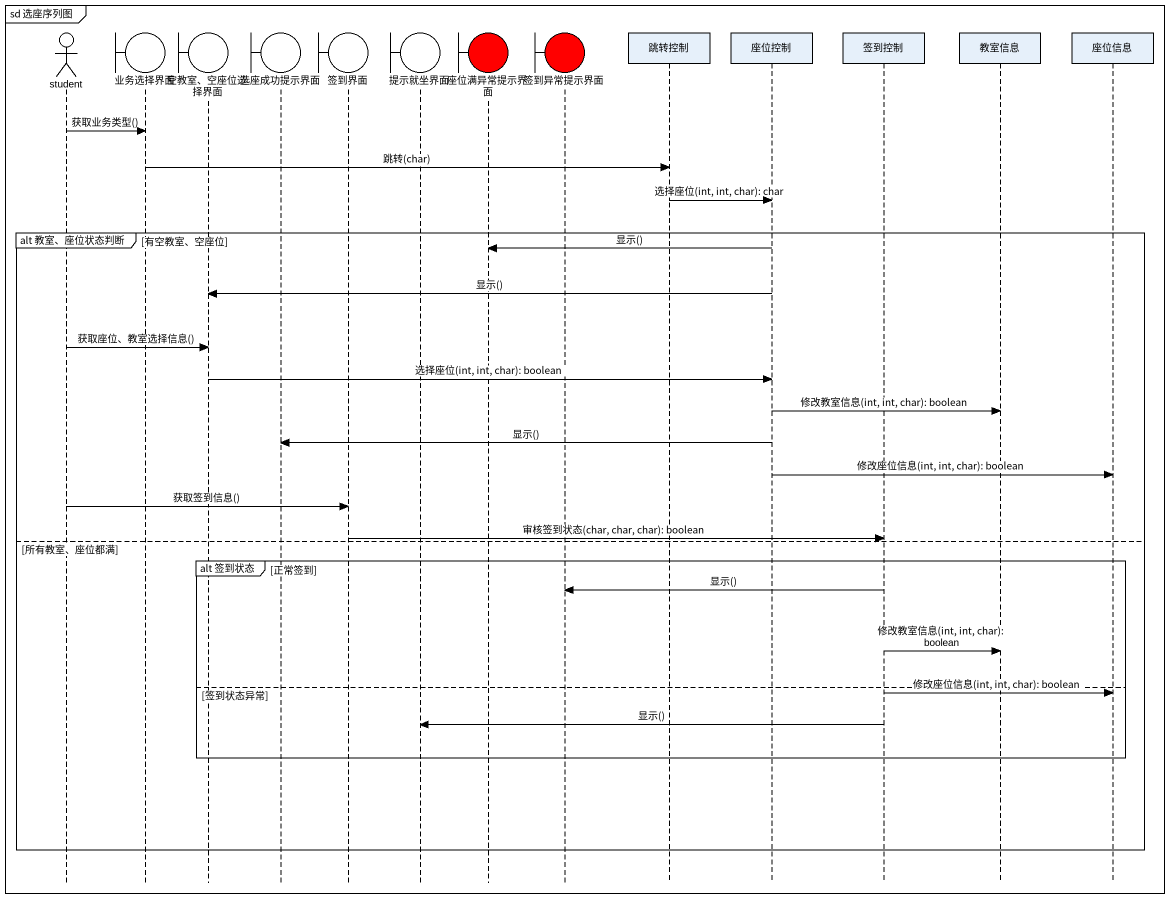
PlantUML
@startuml
mainframe sd 选座序列图
hide footbox
actor student
boundary 业务选择界面
boundary "空教室、空座位选择界面" as 空教室_空座位选择界面
boundary 选座成功提示界面
boundary 签到界面
boundary 提示就坐界面
boundary 座位满异常提示界面 #FF0000
boundary 签到异常提示界面 #FF0000
participant 跳转控制
participant 座位控制
participant 签到控制
participant 教室信息
participant 座位信息

student -> 业务选择界面 : 获取业务类型()
业务选择界面 -> 跳转控制 : 跳转(char)
跳转控制 -> 座位控制 : 选择座位(int, int, char): char
group alt 教室、座位状态判断 [有空教室、空座位]
  座位控制 -> 座位满异常提示界面 : 显示()
  座位控制 -> 空教室_空座位选择界面 : 显示()
  student -> 空教室_空座位选择界面 : 获取座位、教室选择信息()
  空教室_空座位选择界面 -> 座位控制 : 选择座位(int, int, char): boolean
  座位控制 -> 教室信息 : 修改教室信息(int, int, char): boolean
  座位控制 -> 选座成功提示界面 : 显示()
  座位控制 -> 座位信息 : 修改座位信息(int, int, char): boolean
  student -> 签到界面 : 获取签到信息()
  签到界面 -> 签到控制 : 审核签到状态(char, char, char): boolean
else 所有教室、座位都满
  group alt 签到状态 [正常签到]
    签到控制 -> 签到异常提示界面 : 显示()
    签到控制 -> 教室信息 : 修改教室信息(int, int, char): boolean
  else 签到状态异常
    签到控制 -> 座位信息 : 修改座位信息(int, int, char): boolean
    签到控制 -> 提示就坐界面 : 显示()
  end
end
@enduml
